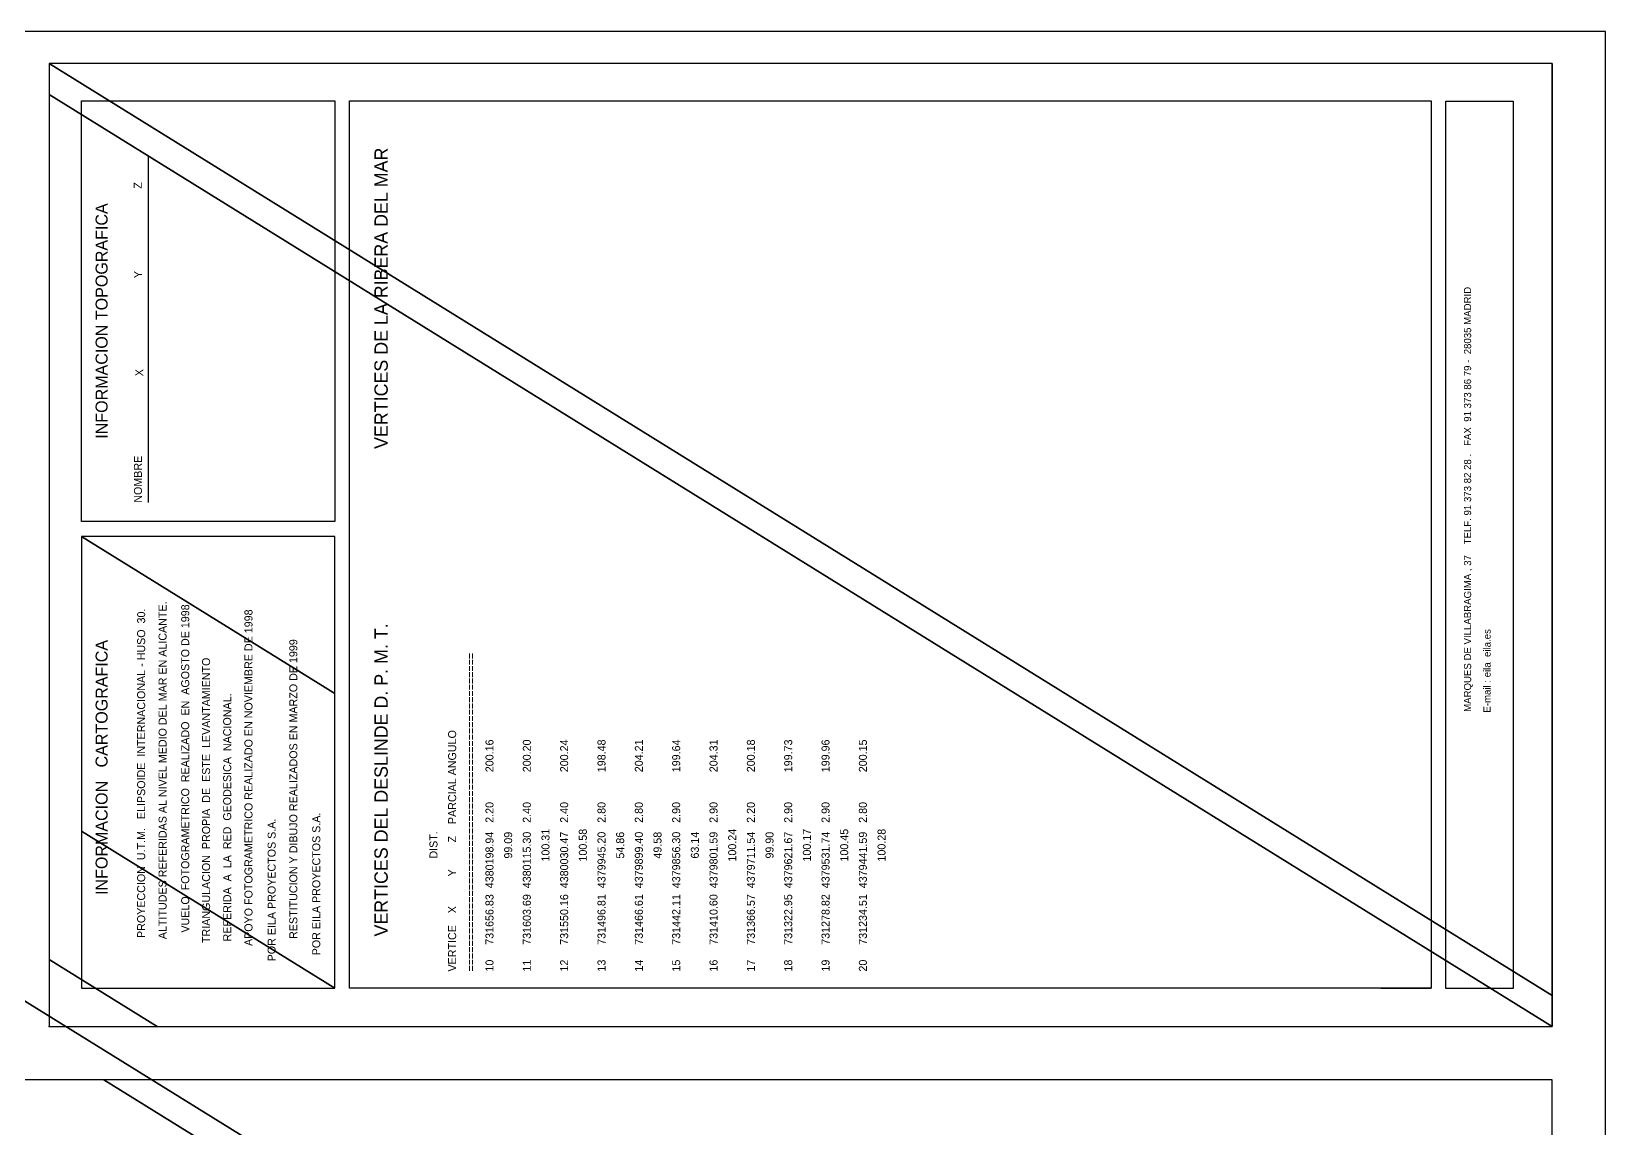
# Model space of a CAD drawing. Extents: x 731154 to 731744, y 4379381 to 4380408.
# Drawn here: x 731448.9 to 731744, y 4380201.9 to 4380407.5 of the extents above; entities that cross this region are included whole.
import ezdxf
from ezdxf.enums import TextEntityAlignment as Align

# ---------------------------------------------------------------- set-up
doc = ezdxf.new("R2010")
doc.units = 0
doc.layers.get('0').update_dxf_attribs({"linetype": 'CONTINUOUS'})

msp = doc.modelspace()

# ---------------------------------------------------------------- linework, layer by layer
at = {"color": 0, "linetype": 'CONTINUOUS'}
for p, q in [((731734, 4380401.5), (731734, 4380221)), ((731470.85, 4380319.22), (731470.85, 4380384.24)), ((731701.9, 4380228.19), (731711.32, 4380228.19)), ((731454.41, 4380221), (731462.5, 4380221))]:
    msp.add_line(p, q, dxfattribs=at)
for points in [[(731458.3, 4380315.62), (731458.3, 4380394.5), (731505.77, 4380394.5), (731505.77, 4380315.62)], [(731711.32, 4380228.19), (731508.53, 4380228.19), (731508.53, 4380394.5), (731711.32, 4380394.5)], [(731714.08, 4380228.12), (731714.08, 4380394.41), (731726.66, 4380394.41), (731726.66, 4380228.12)]]:
    msp.add_lwpolyline(points, close=True, dxfattribs=at)
msp.add_point((731452.26, 4380221), dxfattribs=at)

# ---------------------------------------------------------------- texts
for s, height, p in [('VERTICES DE LA RIBERA DEL MAR', 2.5, (731514.46, 4380357.49)), ('ALTITUDES REFERIDAS AL NIVEL MEDIO DEL MAR EN ALICANTE.', 1.5, (731473.5, 4380269.01)), ('VUELO  FOTOGRAMETRICO  REALIZADO  EN  AGOSTO DE 1998.', 1.5, (731477.74, 4380269.63)), (' PROYECCION  U.T.M.   ELIPSOIDE  INTERNACIONAL - HUSO  30.', 1.5, (731469.48, 4380268.17)), (' APOYO FOTOGRAMETRICO REALIZADO EN NOVIEMBRE DE 1998', 1.5, (731489.6, 4380267.34)), ('VERTICES DEL DESLINDE D. P. M. T.', 2.5, (731514.46, 4380267.21)), ('RESTITUCION Y DIBUJO REALIZADOS EN MARZO DE 1999', 1.5, (731498.01, 4380265.49)), ('TRIANGULACION  PROPIA  DE  ESTE  LEVANTAMIENTO', 1.5, (731481.65, 4380263.38)), ('REFERIDA  A  LA  RED  GEODESICA  NACIONAL.', 1.5, (731485.61, 4380260.18)), ('  POR EILA PROYECTOS S.A.', 1.5, (731493.94, 4380246.02)), ('POR EILA PROYECTOS S.A.', 1.5, (731502.31, 4380247.71))]:
    msp.add_text(s, height=height, rotation=90, dxfattribs=at).set_placement(p, align=Align.MIDDLE)
for s, height, p in [('Z', 1.5, (731469.6, 4380378.03)), ('INFORMACION TOPOGRAFICA', 2.25, (731463.19, 4380331.16)), ('Y', 1.5, (731469.66, 4380361.26)), ('MARQUES DE VILLABRAGIMA , 37    TELF. 91 373 82 28 .   FAX  91 373 86 79 -  28035 MADRID', 1.35, (731718.81, 4380279.96)), ('X', 1.5, (731469.87, 4380342.88)), ('NOMBRE', 1.5, (731469.63, 4380319.17)), ('E-mail : eila  eila.es', 1.35, (731722.46, 4380279.82)), ('INFORMACION   CARTOGRAFICA', 2.25, (731463.19, 4380245.64))]:
    msp.add_text(s, height=height, rotation=90, dxfattribs=at).set_placement(p)
for s, p in [('===================================================', (731530.53, 4380231.29)), ('VERTICE    X          Y         Z    PARCIAL ANGULO', (731527.03, 4380231.29)), ('10     731656.83  4380198.94   2.20          200.16', (731534.03, 4380231.29)), ('11     731603.69  4380115.30   2.40          200.20', (731541.03, 4380231.29)), ('12     731550.16  4380030.47   2.40          200.24', (731548.03, 4380231.29)), ('13     731496.81  4379945.20   2.80          198.48', (731555.03, 4380231.29)), ('14     731466.61  4379899.40   2.80          204.21', (731562.03, 4380231.29)), ('15     731442.11  4379856.30   2.90          199.64', (731569.03, 4380231.29)), ('16     731410.60  4379801.59   2.90          204.31', (731576.03, 4380231.29)), ('17     731366.57  4379711.54   2.20          200.18', (731583.03, 4380231.29)), ('18     731322.95  4379621.67   2.90          199.73', (731590.03, 4380231.29)), ('19     731278.82  4379531.74   2.90          199.96', (731597.03, 4380231.29)), ('20     731234.51  4379441.59   2.80          200.15', (731604.03, 4380231.29)), ('                                      DIST.', (731523.53, 4380231.29)), ('                                      99.09', (731537.53, 4380231.29)), ('                                     100.31', (731544.53, 4380231.29)), ('                                     100.58', (731551.53, 4380231.29)), ('                                      54.86', (731558.53, 4380231.29)), ('                                      49.58', (731565.53, 4380231.29)), ('                                      63.14', (731572.53, 4380231.29)), ('                                     100.24', (731579.53, 4380231.29)), ('                                      99.90', (731586.53, 4380231.29)), ('                                     100.17', (731593.53, 4380231.29)), ('                                     100.45', (731600.53, 4380231.29)), ('                                     100.28', (731607.53, 4380231.29))]:
    msp.add_text(s, height=1.5, rotation=90, dxfattribs=at).set_placement(p, align=Align.TOP_LEFT)

# ---------------------------------------------------------------- meshes
mesh = msp.add_polyface(dxfattribs=at)
corners = [(731154.5, 4379381), (731154.5, 4379381), (731154.5, 4379571.96), (731462.5, 4379381), (731154.5, 4379746.49), (731744, 4379381), (731154.5, 4380407.5), (731744, 4380042.01), (731744, 4380407.5)]
mesh.append_faces([[corners[k] for k in face] for face in [(0, 1, 3, 2), (2, 3, 5, 4), (4, 5, 7, 6), (6, 7, 8, 8)]], dxfattribs={"vtx0": -1, "vtx2": -1, "color": 0})
mesh = msp.add_polyface(dxfattribs=at)
corners = [(731452.26, 4380221), (731472.5, 4380221), (731452.26, 4380233.55), (731734, 4380221), (731452.26, 4380395.68), (731734, 4380221), (731452.26, 4380401.5), (731734, 4380226.82), (731734, 4380401.5)]
mesh.append_faces([[corners[k] for k in face] for face in [(0, 0, 1, 2), (2, 1, 3, 4), (4, 5, 7, 6), (6, 7, 8, 8)]], dxfattribs={"vtx0": -1, "vtx2": -1, "color": 0})
mesh = msp.add_polyface(dxfattribs=at)
corners = [(731458.3, 4380228.19), (731458.3, 4380228.19), (731458.3, 4380257.62), (731505.77, 4380228.19), (731458.3, 4380312.86), (731505.77, 4380283.43), (731505.77, 4380312.86)]
mesh.append_faces([[corners[k] for k in face] for face in [(0, 1, 3, 2), (2, 3, 5, 4), (4, 5, 6, 6)]], dxfattribs={"vtx0": -1, "vtx2": -1, "color": 0})
mesh = msp.add_polyface(dxfattribs=at)
corners = [(731164.5, 4379391), (731164.5, 4379391), (731164.5, 4379575.76), (731462.5, 4379391), (731164.5, 4379744.09), (731734, 4379391), (731164.5, 4380211), (731734, 4379857.91), (731462.5, 4380211), (731734, 4380042.67), (731734, 4380211)]
mesh.append_faces([[corners[k] for k in face] for face in [(0, 1, 3, 2), (2, 3, 5, 4), (4, 5, 7, 6), (6, 7, 9, 8), (8, 9, 10, 10)]], dxfattribs={"vtx0": -1, "vtx2": -1, "color": 0})

doc.saveas('drawing.dxf')
